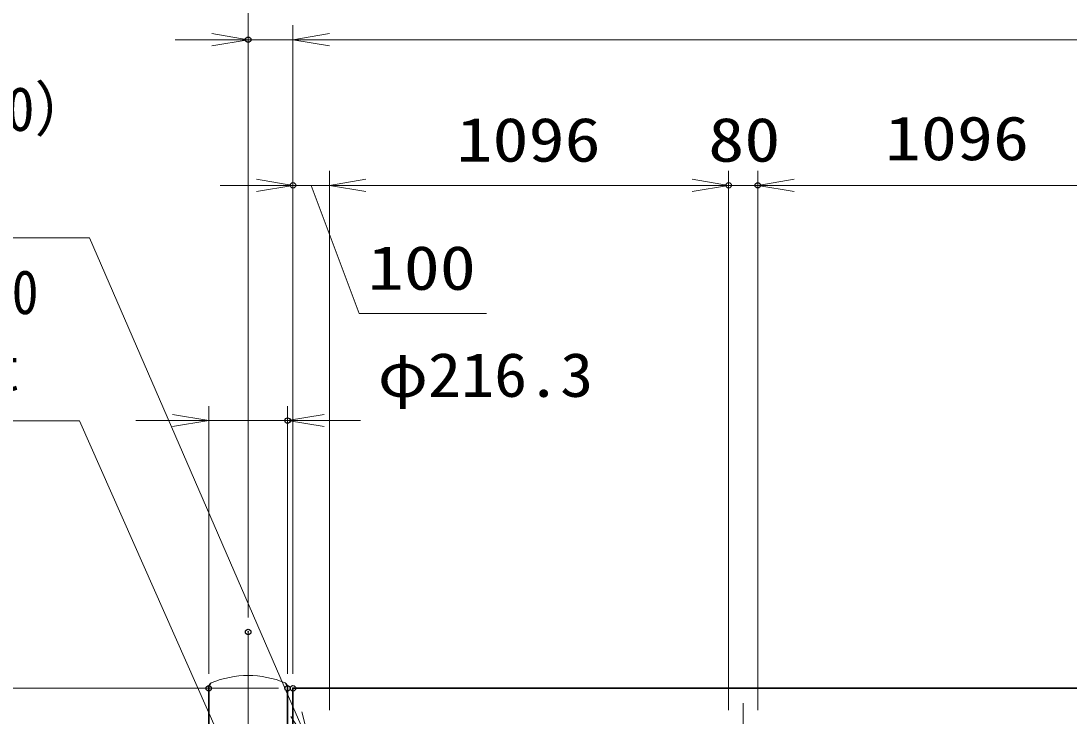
# Model space of a CAD drawing. Units: millimetres at full size. Extents: x -11880 to 11880, y -8400 to 8400.
# Drawn here: x -1273 to 1604, y 978 to 2887 of the extents above; entities that cross this region are included whole.
import ezdxf
from ezdxf.enums import TextEntityAlignment as Align

# ---------------------------------------------------------------- set-up
doc = ezdxf.new("R2010")
doc.units = ezdxf.units.MM
doc.header["$LTSCALE"] = 30
doc.header["$PDMODE"] = 32
doc.header["$PDSIZE"] = 15
doc.linetypes.add('USER1', pattern=[18, 12, -1.5, 3, -1.5])
for name, color, linetype, lineweight in [('0-2_外形線', 7, 'Continuous', 35), ('0-3_軸線', 200, 'USER1', 15), ('0-5_寸法線', 4, 'Continuous', 18), ('0-6_0', 7, 'Continuous', 18)]:
    doc.layers.add(name, color=color, linetype=linetype, lineweight=lineweight)
doc.layers.add('0-7_Defpoints', color=7, linetype='Continuous')
doc.styles.add('ＭＳ ゴシック', font='')
doc.styles.get('ＭＳ ゴシック').set_extended_font_data('MS Gothic')

# ---------------------------------------------------------------- blocks, each defined once
blk = doc.blocks.new('_Open')
at = {"layer": '0-6_0', "color": 4}
blk.add_line((-30, 5), (0, 0), dxfattribs=at)
blk.add_lwpolyline([(-30, -5), (0, 0), (-30, 0)], dxfattribs=at)
blk = doc.blocks.new('S292')
at = {"layer": '0-5_寸法線'}
for points in [[(-703769.8, 81152135.1), (-652193.8, 81152135.1), (-635154.3, 81112882.3), (-633959.7, 81110130.4)], [(-635613, 81112683.2), (-633959.7, 81110130.4), (-634695.7, 81113081.4)]]:
    blk.add_lwpolyline(points, dxfattribs=at)
at = {"layer": '0-5_寸法線', "color": 254, "style": 'ＭＳ ゴシック'}
for s, width, p in [('両取手 SUS304（＃400）', 0.95, (-703769.8, 81159835.7)), ('φ25-300L', 1.1, (-704374.6, 81153535.7))]:
    blk.add_text(s, height=3637, dxfattribs=dict(at, width=width)).set_placement(p, align=Align.BOTTOM_LEFT)
blk = doc.blocks.new('S309')
at = {"layer": '0-5_寸法線'}
for points in [[(-689818.5, 81137046.7), (-653016.9, 81137046.7), (-641602, 81111315.4), (-640385.5, 81108573.1)], [(-642059.1, 81111112.7), (-640385.5, 81108573.1), (-641145, 81111518.2)]]:
    blk.add_lwpolyline(points, dxfattribs=at)
at = {"layer": '0-5_寸法線', "color": 254, "style": 'ＭＳ ゴシック'}
for s, width, p in [('戸当り柱 STK400', 0.9, (-689818.5, 81144747.2)), ('φ216.3×4.5t', 1.05, (-690423.3, 81138447.2))]:
    blk.add_text(s, height=3637, dxfattribs=dict(at, width=width)).set_placement(p, align=Align.BOTTOM_LEFT)

msp = doc.modelspace()

# ---------------------------------------------------------------- linework, layer by layer
at = {"layer": '0-2_外形線'}
for p, q in [((-757.14, -427.03), (-757.14, 1053.97)), ((-540.84, 1053.97), (-540.84, 488.47))]:
    msp.add_line(p, q, dxfattribs=at)
msp.add_lwpolyline([(5474.01, 1053.97), (-525.99, 1053.97), (-525.99, 486.47)], dxfattribs=at)
for centre, start, end in [((-737.14, 1053.97), 131.40962, 180), ((-560.84, 1053.97), 0, 48.59038)]:
    msp.add_arc(centre, 20, start, end, dxfattribs=at)
at = {"layer": '0-3_軸線'}
for p, q in [((-648.99, 1208.54), (-648.99, -565.6)), ((710.01, -285.03), (710.01, 1012.97))]:
    msp.add_line(p, q, dxfattribs=at)
at = {"layer": '0-5_寸法線'}
for p, q in [((-648.99, 1248.54), (-648.99, 3218.42)), ((-648.99, 1248.54), (-648.99, 2875.01)), ((-525.99, 1093.97), (-525.99, 2875.01)), ((-525.99, 1093.97), (-525.99, 2875.01)), ((-748.99, 2835.01), (-848.99, 2835.01)), ((-525.99, 2835.01), (-648.99, 2835.01)), ((-525.99, 2835.01), (5474.01, 2835.01)), ((-425.99, 2835.01), (-325.99, 2835.01)), ((-525.99, 1093.97), (-525.99, 2475.01)), ((-425.99, 993.97), (-425.99, 2475.01)), ((-425.99, 993.97), (-425.99, 2475.01)), ((670.01, 993.97), (670.01, 2475.01)), ((670.01, 993.97), (670.01, 2475.01)), ((750.01, 993.97), (750.01, 2475.01)), ((750.01, 993.97), (750.01, 2475.01)), ((-625.99, 2435.01), (-725.99, 2435.01)), ((-425.99, 2435.01), (-525.99, 2435.01)), ((-425.99, 2435.01), (670.01, 2435.01)), ((-325.99, 2435.01), (-225.99, 2435.01)), ((570.01, 2435.01), (470.01, 2435.01)), ((670.01, 2435.01), (750.01, 2435.01)), ((1846.01, 2435.01), (750.01, 2435.01)), ((850.01, 2435.01), (950.01, 2435.01)), ((-757.14, 1093.97), (-757.14, 1829.15)), ((-540.84, 1093.97), (-540.84, 1829.15)), ((-857.14, 1789.15), (-957.14, 1789.15)), ((-757.14, 1789.15), (-540.84, 1789.15)), ((-440.84, 1789.15), (-340.84, 1789.15)), ((-565.99, 1053.97), (-2568.58, 1053.97)), ((-565.99, 1053.97), (-2261.38, 1053.97))]:
    msp.add_line(p, q, dxfattribs=at)
msp.add_lwpolyline([(-475.99, 2435.01), (-343.99, 2083.16), (4.81, 2083.16)], dxfattribs=at)
at = {"layer": '0-6_0'}
msp.add_arc((-648.99, 822.03), 266.94, 67.67999, 112.32001, dxfattribs=at)
at = {"layer": '0-7_Defpoints'}
for p in [(-648.99, 2835.01), (-525.99, 2435.01), (670.01, 2435.01), (750.01, 2435.01), (-540.84, 1789.15), (-648.99, 1208.54), (-757.14, 1053.97), (-540.84, 1053.97), (-525.99, 1053.97), (-525.99, 1053.97)]:
    msp.add_point(p, dxfattribs=at)

# ---------------------------------------------------------------- block references
at = {"layer": '0-5_寸法線'}
for name, p, xscale, yscale in [('_Open', (-648.99, 2835.01), 3.333333, 3.333333), ('S292', (20654.75, -2702779.54), 0.03333333, 0.03333333), ('_Open', (-525.99, 2435.01), 3.333333, 3.333333), ('_Open', (670.01, 2435.01), 3.333333, 3.333333), ('_Open', (670.01, 2435.01), 3.333333, 3.333333), ('S309', (20654.75, -2702779.54), 0.03333333, 0.03333333), ('_Open', (-757.14, 1789.15), 3.333333, 3.333333)]:
    msp.add_blockref(name, p, dxfattribs=dict(at, xscale=xscale, yscale=yscale))
at = {"layer": '0-5_寸法線', "xscale": 3.333333, "yscale": 3.333333, "rotation": 180}
for p in [(-525.99, 2835.01), (-525.99, 2835.01), (-425.99, 2435.01), (-425.99, 2435.01), (750.01, 2435.01), (750.01, 2435.01), (-540.84, 1789.15)]:
    msp.add_blockref('_Open', p, dxfattribs=at)

# ---------------------------------------------------------------- texts
at = {"layer": '0-5_寸法線', "color": 254, "style": 'ＭＳ ゴシック'}
for s, width, p in [('1096', 1.2, (-77.19, 2463.69)), ('80', 1.2, (614.01, 2463.69)), ('1096', 1.2, (1098.81, 2467.69)), ('100', 1.2, (-320.79, 2111.84)), ('φ216.3', 1.1, (-293.13, 1817.84))]:
    msp.add_text(s, height=121.2, dxfattribs=dict(at, width=width)).set_placement(p, align=Align.BOTTOM_LEFT)

doc.saveas('drawing.dxf')
